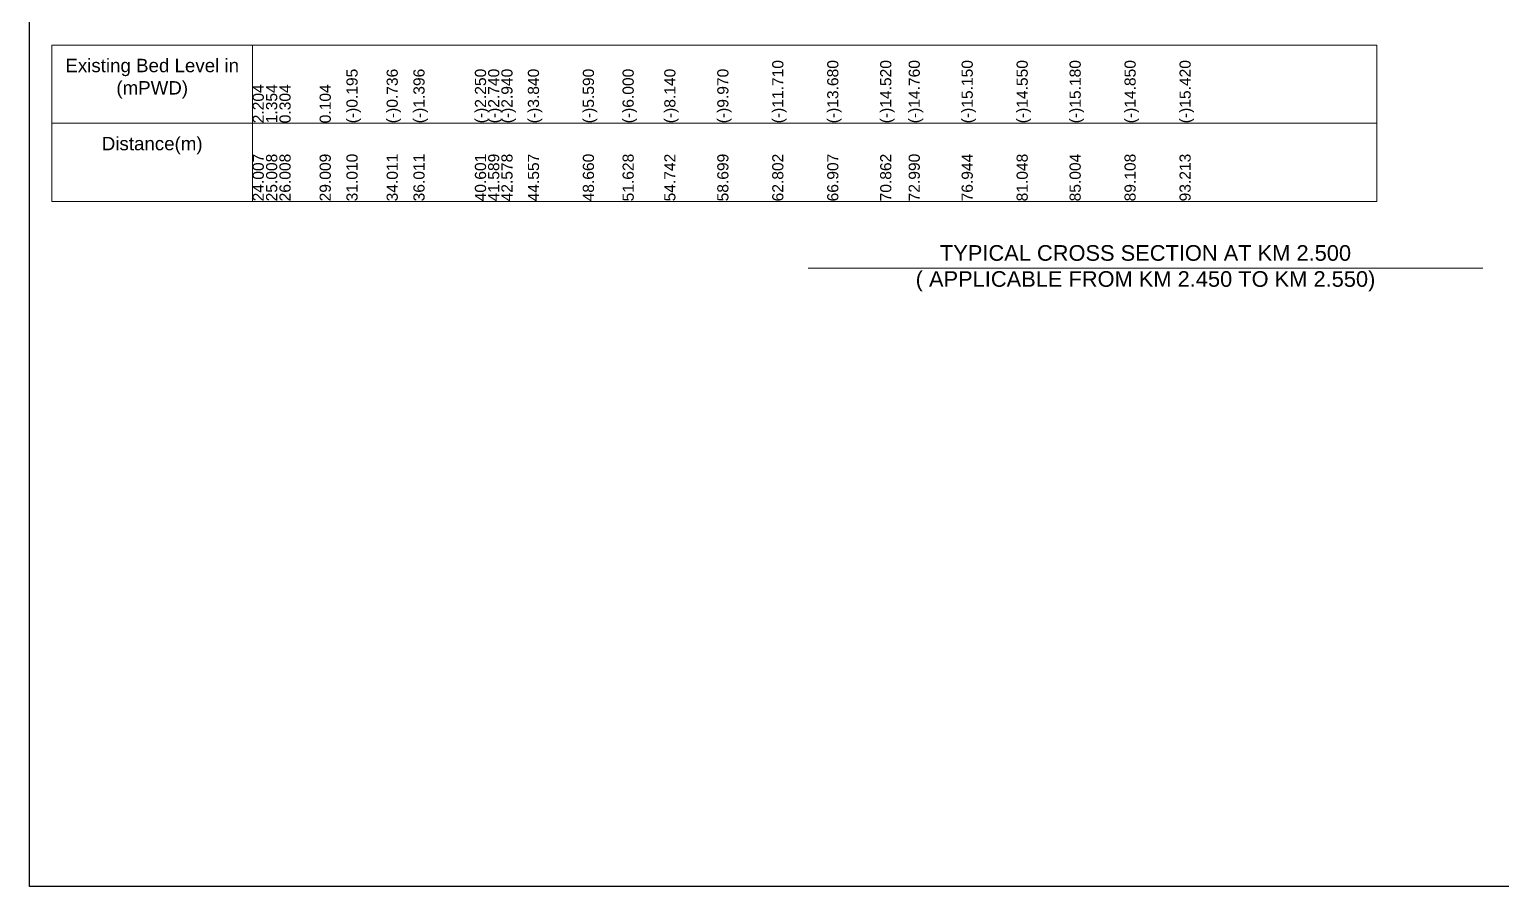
# Model space of a CAD drawing. Header units: inches. Extents: x 89000 to 1304432, y -10828 to 220529.
# Drawn here: x 566460 to 573055, y 172130 to 175971 of the extents above; entities that cross this region are included whole.
import ezdxf

# ---------------------------------------------------------------- set-up
doc = ezdxf.new("R2010")
doc.units = ezdxf.units.IN
doc.header["$LTSCALE"] = 7
doc.header["$MEASUREMENT"] = 0
for name, color, linetype, lineweight in [('Cross section Data Border', 7, 'Continuous', 9), ('Cross Section Labels', 7, 'Continuous', 9), ('Long Section Labels', 7, 'Continuous', 9)]:
    doc.layers.add(name, color=color, linetype=linetype, lineweight=lineweight)
doc.styles.get("Standard").update_dxf_attribs({"font": 'arial.ttf'})

msp = doc.modelspace()

# ---------------------------------------------------------------- linework, layer by layer
msp.add_lwpolyline([(566459.68143, 179200.63194), (576459.68143, 179200.63194), (576459.68143, 172129.63194), (566459.68143, 172129.63194)], close=True)
at = {"layer": 'Cross section Data Border'}
msp.add_lwpolyline([(566559.68143, 175900.63194), (572495.89142, 175900.63194), (572495.89142, 175200.63194), (566559.68143, 175200.63194)], close=True, dxfattribs=at)
for points in [[(567459.68143, 175900.63194), (567459.68143, 175200.63194)], [(566559.68143, 175550.63194), (572495.89142, 175550.63194)]]:
    msp.add_lwpolyline(points, dxfattribs=at)
at = {"layer": 'Cross Section Labels'}
msp.add_lwpolyline([(569947.68143, 174900.63194), (571459.68143, 174900.63194), (572971.68143, 174900.63194)], dxfattribs=at)

# ---------------------------------------------------------------- texts
at = {"layer": 'Cross section Data Border', "char_height": 60, "width": 800, "attachment_point": 5}
for s, insert in [('Existing Bed Level in (mPWD)', (567009.68143, 175750.63194)), ('Distance(m)', (567009.68143, 175450.63194))]:
    msp.add_mtext(s, dxfattribs=dict(at, insert=insert))
at = {"layer": 'Cross Section Labels', "insert": (571459.68143, 174900.63194), "char_height": 70, "attachment_point": 5}
msp.add_mtext('TYPICAL CROSS SECTION AT KM 2.500^J( APPLICABLE FROM KM 2.450 TO KM 2.550)', dxfattribs=at)
at = {"layer": 'Long Section Labels', "char_height": 50, "attachment_point": 1, "rotation": 90}
for s, insert in [('(-)11.710', (569787.34596, 175550.63194)), ('(-)13.680', (570033.66376, 175550.63194)), ('(-)14.520', (570270.95122, 175550.63194)), ('(-)14.760', (570398.61197, 175550.63194)), ('(-)15.150', (570635.85661, 175550.63194)), ('(-)14.550', (570882.13262, 175550.63194)), ('(-)15.180', (571119.47281, 175550.63194)), ('(-)14.850', (571365.69213, 175550.63194)), ('(-)15.420', (571612.01445, 175550.63194)), ('(-)0.195', (567879.81182, 175550.63194)), ('(-)0.736', (568059.8677, 175550.63194)), ('(-)1.396', (568179.90496, 175550.63194)), ('(-)2.250', (568455.31682, 175550.63194)), ('(-)2.740', (568514.60226, 175550.63194)), ('(-)2.940', (568573.92106, 175550.63194)), ('(-)3.840', (568692.64988, 175550.63194)), ('(-)5.590', (568938.84546, 175550.63194)), ('(-)6.000', (569116.91391, 175550.63194)), ('(-)8.140', (569303.77904, 175550.63194)), ('(-)9.970', (569541.17794, 175550.63194)), ('2.204', (567459.68143, 175550.63194)), ('1.354', (567519.70006, 175550.63194)), ('0.304', (567579.71869, 175550.63194)), ('0.104', (567759.77457, 175550.63194)), ('24.007', (567459.68143, 175200.63194)), ('25.008', (567519.70006, 175200.63194)), ('26.008', (567579.71869, 175200.63194)), ('29.009', (567759.77457, 175200.63194)), ('31.010', (567879.81182, 175200.63194)), ('34.011', (568059.8677, 175200.63194)), ('36.011', (568179.90496, 175200.63194)), ('40.601', (568455.31682, 175200.63194)), ('41.589', (568514.60226, 175200.63194)), ('42.578', (568573.92106, 175200.63194)), ('44.557', (568692.64988, 175200.63194)), ('48.660', (568938.84546, 175200.63194)), ('51.628', (569116.91391, 175200.63194)), ('54.742', (569303.77904, 175200.63194)), ('58.699', (569541.17794, 175200.63194)), ('62.802', (569787.34596, 175200.63194)), ('66.907', (570033.66376, 175200.63194)), ('70.862', (570270.95122, 175200.63194)), ('72.990', (570398.61197, 175200.63194)), ('76.944', (570635.85661, 175200.63194)), ('81.048', (570882.13262, 175200.63194)), ('85.004', (571119.47281, 175200.63194)), ('89.108', (571365.69213, 175200.63194)), ('93.213', (571612.01445, 175200.63194))]:
    msp.add_mtext(s, dxfattribs=dict(at, insert=insert))

doc.saveas('drawing.dxf')
